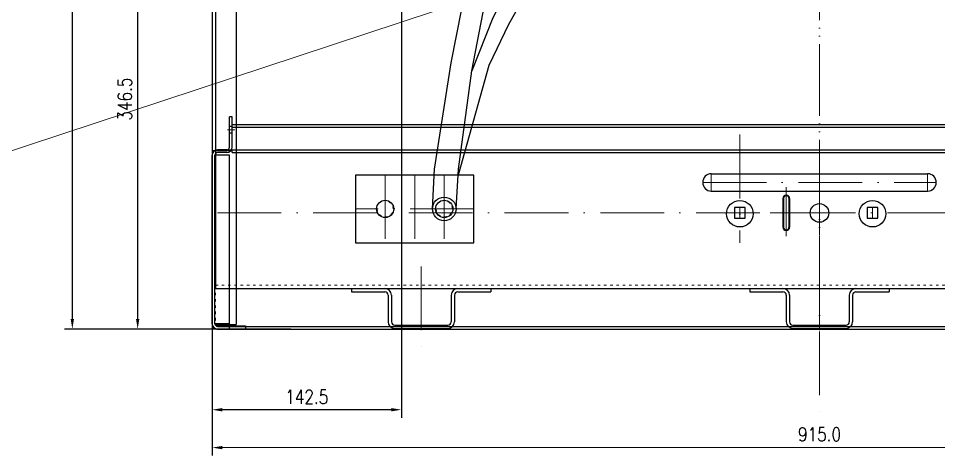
# Model space of a CAD drawing. Header units: millimetres. Extents: x 13152 to 84873, y -6229 to 22177.
# Drawn here: x 29598 to 30292, y 10727 to 11057 of the extents above; entities that cross this region are included whole.
import ezdxf

# ---------------------------------------------------------------- set-up
doc = ezdxf.new("R2010")
doc.units = ezdxf.units.MM
doc.header["$LTSCALE"] = 4
doc.linetypes.add('ACAD_ISO03W100', pattern=[1.18, 0.47, -0.71])
doc.linetypes.add('ACAD_ISO10W100', pattern=[18, 12, -3, 0, -3])
doc.layers.add('标注、文本', color=3, linetype='Continuous', lineweight=25)
doc.layers.add('铁心', color=3, linetype='Continuous', lineweight=0)
doc.styles.add('TH_GBDIM', font='romans.shx', dxfattribs={"width": 0.8, "bigfont": 'gbcbig.shx'})
doc.dimstyles.new('TH_GBDIM1', dxfattribs={"dimscale": 3, "dimtxt": 3.5, "dimasz": 2.5, "dimexe": 2, "dimexo": 0, "dimgap": 1.5, "dimtad": 1, "dimdec": 1, "dimzin": 0, "dimdsep": 46, "dimtxsty": 'TH_GBDIM', "dimcen": 2.5, "dimclrd": 3, "dimclre": 256, "dimclrt": 2, "dimadec": 0, "dimazin": 0, "dimtfac": 0.714286, "dimtdec": 1, "dimtmove": 0, "dimatfit": 3, "dimfxl": 1, "dimtzin": 0, "dimlwd": -1, "dimlwe": -1, "dimarcsym": 0})

# ---------------------------------------------------------------- blocks, each defined once
blk = doc.blocks.new('*D208')
at = {"layer": 'Defpoints', "color": 0, "transparency": 16777216}
for p in [(29811.94, 11672.67), (29639.02, 10822.67), (29769.44, 10822.67)]:
    blk.add_point(p, dxfattribs=at)
at = {"layer": '标注、文本', "transparency": 16777216}
for p, q in [((29811.94, 11672.67), (29633.02, 11672.67)), ((29769.44, 10822.67), (29633.02, 10822.67))]:
    blk.add_line(p, q, dxfattribs=at)
at = {"layer": '标注、文本', "color": 3, "transparency": 16777216}
blk.add_line((29639.02, 11665.17), (29639.02, 10830.17), dxfattribs=at)
for points in [[(29637.77, 11665.17), (29640.27, 11665.17), (29639.02, 11672.67)], [(29637.77, 10830.17), (29640.27, 10830.17), (29639.02, 10822.67)]]:
    blk.add_solid(points, dxfattribs=at)
at = {"layer": '标注、文本', "color": 2, "transparency": 16777216, "insert": (29629.27, 11247.67), "char_height": 10.5, "attachment_point": 5, "rotation": 90, "style": 'TH_GBDIM'}
blk.add_mtext('850.0', dxfattribs=at)
blk = doc.blocks.new('*D207')
at = {"layer": 'Defpoints', "color": 0, "transparency": 16777216}
for p in [(29886.91, 11094.1), (29744.44, 10986.88), (29744.44, 10761.89)]:
    blk.add_point(p, dxfattribs=at)
at = {"layer": '标注、文本', "transparency": 16777216}
for p, q in [((29886.91, 11094.1), (29886.91, 10755.89)), ((29744.44, 10986.88), (29744.44, 10755.89))]:
    blk.add_line(p, q, dxfattribs=at)
at = {"layer": '标注、文本', "color": 3, "transparency": 16777216}
blk.add_line((29879.41, 10761.89), (29751.94, 10761.89), dxfattribs=at)
for points in [[(29751.94, 10763.14), (29751.94, 10760.64), (29744.44, 10761.89)], [(29879.41, 10763.14), (29879.41, 10760.64), (29886.91, 10761.89)]]:
    blk.add_solid(points, dxfattribs=at)
at = {"layer": '标注、文本', "color": 2, "transparency": 16777216, "insert": (29815.67, 10771.64), "char_height": 10.5, "attachment_point": 5, "style": 'TH_GBDIM'}
blk.add_mtext('142.5', dxfattribs=at)
blk = doc.blocks.new('*D211')
at = {"layer": 'Defpoints', "color": 0, "transparency": 16777216}
for p in [(29744.44, 10826.17), (30659.44, 10826.67), (30659.49, 10733.85)]:
    blk.add_point(p, dxfattribs=at)
at = {"layer": '标注、文本', "transparency": 16777216}
for p, q in [((29744.44, 10826.17), (29744.49, 10727.35)), ((30659.44, 10826.67), (30659.49, 10727.85))]:
    blk.add_line(p, q, dxfattribs=at)
at = {"layer": '标注、文本', "color": 3, "transparency": 16777216}
blk.add_line((29751.99, 10733.35), (30651.99, 10733.84), dxfattribs=at)
for points in [[(29751.99, 10734.6), (29751.99, 10732.1), (29744.49, 10733.35)], [(30651.99, 10735.09), (30651.99, 10732.59), (30659.49, 10733.85)]]:
    blk.add_solid(points, dxfattribs=at)
at = {"layer": '标注、文本', "color": 2, "transparency": 16777216, "insert": (30201.99, 10743.35), "char_height": 10.5, "attachment_point": 5, "rotation": 0.03131, "style": 'TH_GBDIM'}
blk.add_mtext('915.0', dxfattribs=at)
blk = doc.blocks.new('*D219')
at = {"layer": 'Defpoints', "color": 0, "transparency": 16777216}
for p in [(29803.71, 11169.17), (29688.24, 10822.67), (29803.71, 10822.67)]:
    blk.add_point(p, dxfattribs=at)
at = {"layer": '标注、文本', "transparency": 16777216}
for p, q in [((29803.71, 11169.17), (29682.24, 11169.17)), ((29803.71, 10822.67), (29682.24, 10822.67))]:
    blk.add_line(p, q, dxfattribs=at)
at = {"layer": '标注、文本', "color": 3, "transparency": 16777216}
blk.add_line((29688.24, 11161.67), (29688.24, 10830.17), dxfattribs=at)
for points in [[(29686.99, 11161.67), (29689.49, 11161.67), (29688.24, 11169.17)], [(29686.99, 10830.17), (29689.49, 10830.17), (29688.24, 10822.67)]]:
    blk.add_solid(points, dxfattribs=at)
at = {"layer": '标注、文本', "color": 2, "transparency": 16777216, "insert": (29678.49, 10995.92), "char_height": 10.5, "attachment_point": 5, "rotation": 90, "style": 'TH_GBDIM'}
blk.add_mtext('346.5', dxfattribs=at)

msp = doc.modelspace()

# ---------------------------------------------------------------- linework, layer by layer
at = {"layer": '标注、文本', "color": 1, "linetype": 'ACAD_ISO10W100', "lineweight": 18}
for p, q in [((30201.94, 11680.22), (30201.94, 10847.01)), ((30201.94, 11541.9), (30201.94, 10759.24)), ((29761.35, 10972.67), (29756.03, 10972.67)), ((30141.96, 10969.12), (30141.96, 10887.58)), ((29874.73, 10938.68), (29874.73, 10887.68)), ((29896.98, 10938.68), (29896.98, 10887.68)), ((29919.23, 10938.68), (29919.23, 10887.68)), ((30120.44, 10926.64), (30120.44, 10939.64)), ((30283.44, 10926.64), (30283.44, 10939.64)), ((30113.94, 10933.14), (30289.94, 10933.14)), ((30176.94, 10929.65), (30176.94, 10892.65)), ((30201.94, 10893.4), (30201.94, 10926.93)), ((30176.94, 10901.17), (30176.94, 10923.17)), ((29941.48, 10913.18), (29852.48, 10913.18)), ((30141.94, 10906.17), (30141.94, 10914.17)), ((30201.94, 10918.71), (30201.94, 10901.63)), ((30241.94, 10906.17), (30241.94, 10914.17)), ((29748.44, 10910.17), (30659.44, 10910.17)), ((30212.87, 10910.17), (30118.93, 10910.17)), ((30186.08, 10910.17), (30217.81, 10910.17)), ((29901.94, 10869.79), (29901.94, 10807.57)), ((30201.94, 10869.79), (30201.94, 10807.57))]:
    msp.add_line(p, q, dxfattribs=at)
at = {"layer": '标注、文本'}
for p, q in [((29762.63, 11608.99), (29762.44, 10826.17)), ((29744.44, 11605.17), (29744.44, 10826.17)), ((29746.94, 11605.17), (29746.94, 10853.17)), ((29983.34, 11080.21), (29967.67, 11052.13)), ((29967.67, 11052.13), (29952.81, 11021.29)), ((29952.81, 11021.29), (29929.61, 10938.68)), ((29759.44, 10982.67), (29757.44, 10982.67)), ((29757.44, 10959.67), (29757.44, 10982.67)), ((29759.44, 10959.67), (29759.44, 10982.67)), ((29759.44, 10975.17), (29757.44, 10975.17)), ((29759.44, 10976.67), (30644.44, 10976.67)), ((29759.44, 10970.17), (29757.44, 10970.17)), ((29759.44, 10974.67), (30644.44, 10974.67)), ((29744.44, 10957.16), (29759.44, 10957.16)), ((29755.44, 10957.67), (29748.44, 10957.67)), ((29755.44, 10955.67), (29748.44, 10955.67)), ((29754.44, 10957.67), (30649.44, 10957.67)), ((29759.44, 10957.67), (30644.44, 10957.67)), ((29759.44, 10955.67), (29759.44, 10957.67)), ((29759.44, 10955.67), (30644.44, 10955.67)), ((29774.48, 10957.67), (29776.48, 10957.67)), ((29744.44, 10826.67), (29744.44, 10953.67)), ((29746.44, 10826.67), (29746.44, 10953.67)), ((29757.44, 10953.67), (29746.44, 10953.67)), ((29757.44, 10826.67), (29757.44, 10953.67)), ((29941.48, 10938.68), (29852.48, 10938.68)), ((29852.48, 10938.68), (29852.48, 10887.68)), ((29941.48, 10887.68), (29941.48, 10938.68)), ((30120.44, 10939.64), (30283.44, 10939.64)), ((30120.44, 10926.64), (30283.44, 10926.64)), ((30174.44, 10920.95), (30174.44, 10899.45)), ((30174.94, 10921.17), (30174.94, 10899.17)), ((30178.94, 10921.17), (30178.94, 10899.17)), ((30179.44, 10920.95), (30179.44, 10899.45)), ((30137.94, 10914.17), (30137.94, 10906.17)), ((30145.94, 10914.17), (30137.94, 10914.17)), ((30145.94, 10906.17), (30145.94, 10914.17)), ((30237.94, 10914.17), (30237.94, 10906.17)), ((30245.94, 10914.17), (30237.94, 10914.17)), ((30245.94, 10906.17), (30245.94, 10914.17)), ((30137.94, 10906.17), (30145.94, 10906.17)), ((30237.94, 10906.17), (30245.94, 10906.17)), ((29852.48, 10887.68), (29941.48, 10887.68)), ((29746.94, 10853.17), (30656.94, 10853.17)), ((29849.44, 10853.17), (29874.44, 10853.17)), ((29849.44, 10853.17), (29849.44, 10850.67)), ((29849.44, 10850.67), (29874.44, 10850.67)), ((29929.44, 10853.17), (29954.44, 10853.17)), ((29929.44, 10850.67), (29954.44, 10850.67)), ((29954.44, 10853.17), (29954.44, 10850.67)), ((30149.44, 10853.17), (30174.44, 10853.17)), ((30149.44, 10853.17), (30149.44, 10850.67)), ((30149.44, 10850.67), (30174.44, 10850.67)), ((30229.44, 10853.17), (30254.44, 10853.17)), ((30229.44, 10850.67), (30254.44, 10850.67)), ((30254.44, 10853.17), (30254.44, 10850.67)), ((29876.94, 10848.17), (29876.94, 10828.17)), ((29879.44, 10848.17), (29879.44, 10828.17)), ((29924.44, 10848.17), (29924.44, 10828.17)), ((29926.94, 10848.17), (29926.94, 10828.17)), ((30176.94, 10848.17), (30176.94, 10828.17)), ((30179.44, 10848.17), (30179.44, 10828.17)), ((30224.44, 10848.17), (30224.44, 10828.17)), ((30226.94, 10848.17), (30226.94, 10828.17)), ((29757.44, 10826.67), (29746.44, 10826.67)), ((29746.94, 10826.17), (29762.44, 10826.17)), ((29747.94, 10825.17), (29769.44, 10825.17)), ((29747.94, 10822.67), (29769.44, 10822.67)), ((29748.44, 10824.67), (30655.44, 10824.67)), ((29748.44, 10822.67), (30655.44, 10822.67)), ((29757.44, 10822.67), (29757.44, 10824.67)), ((29769.44, 10825.17), (29769.44, 10822.67)), ((29769.44, 10822.67), (30634.44, 10822.67)), ((29881.94, 10825.67), (29921.94, 10825.67)), ((29881.94, 10823.17), (29921.94, 10823.17)), ((30181.94, 10825.67), (30221.94, 10825.67)), ((30181.94, 10823.17), (30221.94, 10823.17))]:
    msp.add_line(p, q, dxfattribs=at)
at = {"layer": '标注、文本', "color": 2, "linetype": 'ACAD_ISO03W100', "lineweight": 18}
for p, q in [((29746.94, 11605.17), (29746.94, 10826.17)), ((29746.94, 10855.67), (30656.94, 10855.67))]:
    msp.add_line(p, q, dxfattribs=at)
at = {"layer": '标注、文本'}
for points in [[(30125.57, 11241.52), (30048.84, 11184.69), (30018.51, 11131.25), (29972.92, 11089.95), (29955.9, 11057.24), (29940.03, 11017.25)], [(29928.12, 10913.18), (29929.88, 10943.22), (29940.03, 11017.25), (29952.48, 11082.45), (29945, 11140.48)], [(29910.34, 10913.18), (29911.83, 10943.07), (29924.44, 11023.32), (29936.58, 11084.4), (29935.77, 11120.76), (29935.63, 11127.13)]]:
    msp.add_lwpolyline(points, dxfattribs=at)
for centre, radius in [((29874.73, 10913.18), 6.5), ((29919.23, 10913.18), 8.89), ((29919.23, 10913.18), 6.5), ((30141.96, 10909.58), 10), ((30241.94, 10909.58), 10), ((30201.94, 10910.17), 7)]:
    msp.add_circle(centre, radius, dxfattribs=at)
for centre, radius, start, end in [((29748.44, 10953.67), 4, 90, 180), ((29748.44, 10953.67), 2, 90, 180), ((29755.44, 10959.67), 2, 270, 0), ((29755.44, 10959.67), 4, 270, 0), ((30120.44, 10933.14), 6.5, 90, 270), ((30283.44, 10933.14), 6.5, 270, 90), ((30176.94, 10920.95), 2.5, 0, 180), ((30176.94, 10921.17), 2, 0, 180), ((30176.94, 10899.45), 2.5, 180, 0), ((30176.94, 10899.17), 2, 180, 0), ((29874.44, 10848.17), 5, 0, 90), ((29874.44, 10848.17), 2.5, 0, 90), ((29929.44, 10848.17), 5, 90, 180), ((29929.44, 10848.17), 2.5, 90, 180), ((30174.44, 10848.17), 5, 0, 90), ((30174.44, 10848.17), 2.5, 0, 90), ((30229.44, 10848.17), 5, 90, 180), ((30229.44, 10848.17), 2.5, 90, 180), ((29748.44, 10826.67), 4, 180, 270), ((29747.94, 10826.17), 3.5, 180, 270), ((29748.44, 10826.67), 2, 180, 270), ((29747.94, 10826.17), 1, 180, 270), ((29881.94, 10828.17), 5, 180, 270), ((29881.94, 10828.17), 2.5, 180, 270), ((29921.94, 10828.17), 5, 270, 0), ((29921.94, 10828.17), 2.5, 270, 0), ((30181.94, 10828.17), 5, 180, 270), ((30181.94, 10828.17), 2.5, 180, 270), ((30221.94, 10828.17), 5, 270, 0), ((30221.94, 10828.17), 2.5, 270, 0)]:
    msp.add_arc(centre, radius, start, end, dxfattribs=at)
at = {"layer": '标注、文本', "color": 2, "linetype": 'ACAD_ISO03W100', "lineweight": 18}
for centre in [(29874.73, 10913.18), (29919.23, 10913.18)]:
    msp.add_arc(centre, 6, 180, 90, dxfattribs=at)
at = {"layer": '铁心', "lineweight": 13}
msp.add_lwpolyline([(30116.62, 11129.83), (29400.42, 10893.33), (29400.42, 10893.33)], dxfattribs=at)

# ---------------------------------------------------------------- dimensions: what is measured, and where the dimension line sits
at = {"layer": '标注、文本'}
for base, p1, p2, picture, middle in [((29639.02, 10822.67), (29811.94, 11672.67), (29769.44, 10822.67), '*D208', (29629.27, 11247.67)), ((29688.24, 10822.67), (29803.71, 11169.17), (29803.71, 10822.67), '*D219', (29678.49, 10995.92))]:
    dim = msp.add_linear_dim(base=base, p1=p1, p2=p2, angle=90, dimstyle='TH_GBDIM1', dxfattribs=at)
    dim.commit()
    dim.dimension.update_dxf_attribs({"geometry": picture, "text_midpoint": middle})
dim = msp.add_linear_dim(base=(29744.44, 10761.89), p1=(29886.91, 11094.1), p2=(29744.44, 10986.88), dimstyle='TH_GBDIM1', dxfattribs=at)
dim.commit()
dim.dimension.update_dxf_attribs({"geometry": '*D207', "text_midpoint": (29815.67, 10771.64)})
dim = msp.add_aligned_dim(p1=(29744.44, 10826.17), p2=(30659.44, 10826.67), distance=-92.82, dimstyle='TH_GBDIM1', dxfattribs=at)
dim.commit()
dim.dimension.update_dxf_attribs({"geometry": '*D211', "text_midpoint": (30201.99, 10743.35)})

doc.saveas('drawing.dxf')
